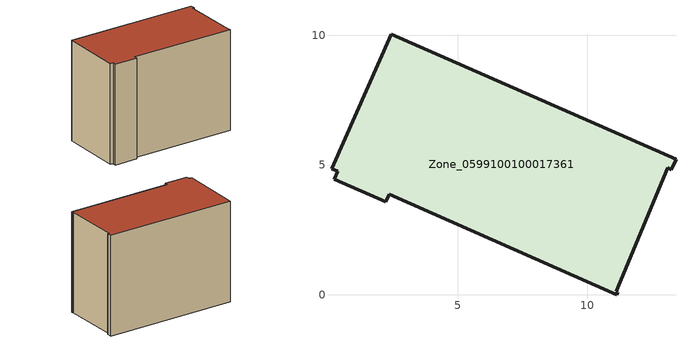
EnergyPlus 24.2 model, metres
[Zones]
Zone_0599100100017361
 floor ground (C_G): 11.13,0 2.35,3.88 2.23,3.59 0.24,4.46 0.37,4.75 0.13,4.86 2.43,10.04 13.42,5.21 13.25,4.82 13.11,4.89 11.12,0.12 11.17,0.1 z0
 wall outside (C_F): 13.11,4.89 13.25,4.82 13.42,5.21 2.43,10.04 0.13,4.86 0.37,4.75 0.24,4.46 2.23,3.59 2.35,3.88 11.13,0 11.17,0.1 11.12,0.12 13.11,4.89 z0:9.18
 roof outside (C_R): 2.35,3.88 11.13,0 11.17,0.1 11.12,0.12 13.11,4.89 13.25,4.82 13.42,5.21 2.43,10.04 0.13,4.86 0.37,4.75 0.24,4.46 2.23,3.59 z9.18
[BUILDING]
Pand.0599100100017361: North Axis=0; Terrain=City; Loads Convergence Tolerance Value=0.04; Temperature Convergence Tolerance Value=0.4; Solar Distribution=FullExterior; Maximum Number of Warmup Days=25; Minimum Number of Warmup Days=1
[Site:Location]
Rotterdam.The.Hague.AP_ZH_NLD Design_Conditions: Latitude=51.96; Longitude=4.45; Time Zone=1; Elevation=-4.5
[SITE:GROUNDTEMPERATURE:BUILDINGSURFACE]
18, 18, 18, 18, 18, 18, 18, 18, 18, 18, 18, 18
[MATERIAL] Thermal Absorptance=0.9; Solar Absorptance=0.7; Visible Absorptance=0.7
Name | Roughness | Thickness | Conductivity | Density | Specific Heat
G.TC.2015-2018 | MediumSmooth | 0.15 | 0.0428571 | 540 | 1210
F.TC.2015-2018 | Rough | 0.3 | 0.0666667 | 1920 | 840
R.TC.2015-2018 | MediumRough | 0.2 | 0.0333333 | 1500 | 1000
[CONSTRUCTION]
C_G: G.TC.2015-2018
C_F: F.TC.2015-2018
C_R: R.TC.2015-2018
[ZONE]
Zone_0599100100017361: Type=1; Multiplier=1; Ceiling Height=Autocalculate; Volume=Autocalculate; Floor Area=autocalculate; Part of Total Floor Area=Yes
[ZONEINFILTRATION:DESIGNFLOWRATE]
Infil_Zone_0599100100017361: Zone or ZoneList or Space or SpaceList=Zone_0599100100017361; Schedule=AlwaysOn; Design Flow Rate Calculation Method=Flow/Area; Flow Rate per Floor Area=0.0015; Constant Term Coefficient=1; Temperature Term Coefficient=0; Velocity Term Coefficient=0; Velocity Squared Term Coefficient=0
[HVACTEMPLATE:ZONE:IDEALLOADSAIRSYSTEM]
Zone_0599100100017361: Maximum Heating Supply Air Temperature=50; Minimum Cooling Supply Air Temperature=13; Maximum Heating Supply Air Humidity Ratio=0.0156; Minimum Cooling Supply Air Humidity Ratio=0.0077; Heating Limit=NoLimit; Cooling Limit=NoLimit; Dehumidification Control Type=ConstantSensibleHeatRatio; Cooling Sensible Heat Ratio=0.7; Dehumidification Setpoint=60; Humidification Control Type=None; Humidification Setpoint=30; Outdoor Air Method=None; Outdoor Air Flow Rate per Person=0.00944; Outdoor Air Flow Rate per Zone Floor Area=0; Outdoor Air Flow Rate per Zone=0; Demand Controlled Ventilation Type=None; Outdoor Air Economizer Type=NoEconomizer; Heat Recovery Type=None; Sensible Heat Recovery Effectiveness=0.7; Latent Heat Recovery Effectiveness=0.65
[ZONECONTROL:THERMOSTAT]
ThermostatControl_Zone_0599100100017361: Zone or ZoneList=Zone_0599100100017361; Control Type Schedule=DualSetpointControlType; Control 1=Thermostat_Zone_0599100100017361; Temperature Difference Between Cutout And Setpoint=0
[THERMOSTATSETPOINT:DUALSETPOINT]
Thermostat_Zone_0599100100017361: Heating Setpoint Temperature Schedule=HeatingSetpoint_Zone_0599100100017361; Cooling Setpoint Temperature Schedule=CoolingSetpoint_Zone_0599100100017361
[SCHEDULE:COMPACT]
HeatingSetpoint_Zone_0599100100017361: Through: 12/31, For: AllDays, Until: 24:00, 21
CoolingSetpoint_Zone_0599100100017361: Through: 12/31, For: AllDays, Until: 24:00, 24
DualSetpointControlType: Through: 12/31, For: AllDays, Until: 24:00, 4
AlwaysOn: Through: 12/31, For: AllDays, Until: 24:00, 1
